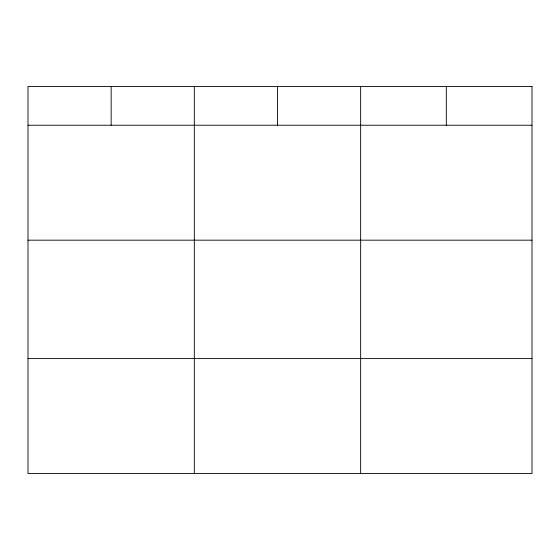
<?xml version="1.0" encoding="UTF-8"?>
<svg xmlns="http://www.w3.org/2000/svg" width="560" height="560" viewBox="0 0 560 560"><rect width="100%" height="100%" fill="white"/><g stroke="black" fill="none" stroke-linecap="round" stroke-linejoin="round"><path stroke-width="0.84" d="M28 125.223L532 125.223M28 240.17L532 240.17M28 358.596L532 358.596M446.32 86.457L446.32 125.223M360.64 86.457L360.64 473.543M277.48 86.457L277.48 125.223M194.32 86.457L194.32 473.543M111.16 86.457L111.16 125.223M532 86.457L28 86.457L28 473.543L532 473.543L532 86.457"/></g></svg>
